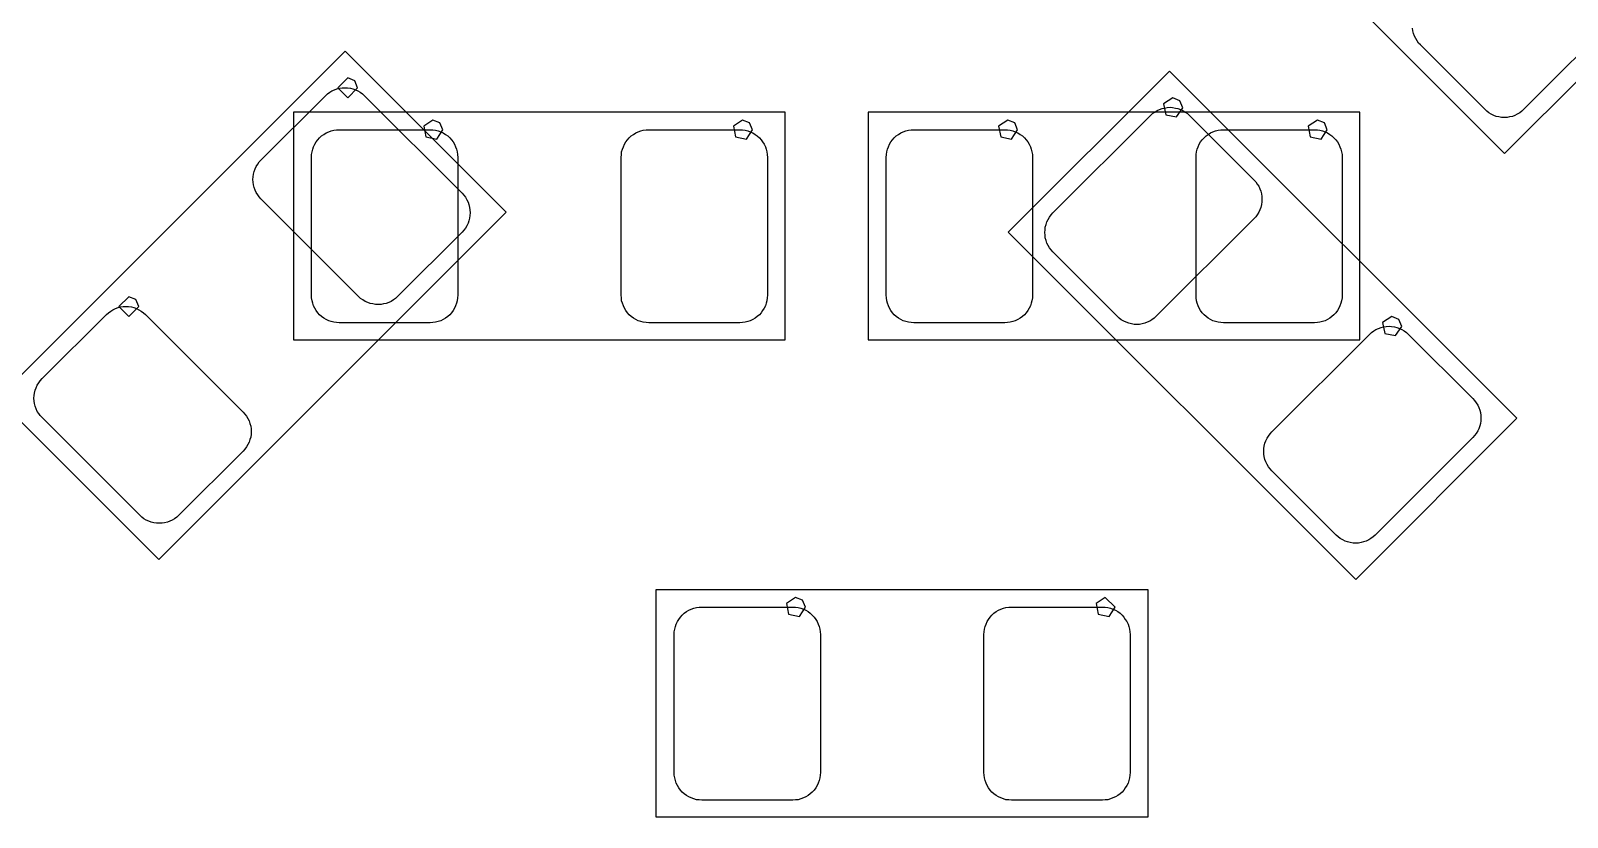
# Model space of a CAD drawing. Extents: x 114 to 258, y 8 to 198.
# Drawn here: x 181.82 to 197.32, y 136.14 to 144.08 of the extents above; entities that cross this region are included whole.
import ezdxf

# ---------------------------------------------------------------- set-up
doc = ezdxf.new("R2010")
doc.units = 0

msp = doc.modelspace()

# ---------------------------------------------------------------- linework, layer by layer
at = {"layer": 'Layer 1', "color": 7}
for points in [[(196.68744, 142.84178), (193.18224, 146.34952)], [(198.31558, 144.46992), (196.68744, 142.84178)], [(197.86854, 144.27434), (196.88302, 143.28882)], [(195.76542, 144.0813), (195.76034, 144.1067)], [(195.7705, 144.05336), (195.76542, 144.0813)], [(195.78066, 144.02796), (195.7705, 144.05336)], [(195.79336, 144.00256), (195.78066, 144.02796)], [(195.80606, 143.9797), (195.79336, 144.00256)], [(195.8213, 143.95684), (195.80606, 143.9797)], [(195.84162, 143.93906), (195.8213, 143.95684)], [(196.48932, 143.28882), (195.84162, 143.93906)], [(181.48046, 140.36782), (184.9882, 143.87556)], [(184.9882, 143.87556), (186.6138, 142.24996)], [(185.015378, 143.605482), (184.915378, 143.505482), (185.015378, 143.405482), (185.115378, 143.505482), (185.086089, 143.576193), (185.015378, 143.605482), (185.015378, 143.605482)], [(191.6811, 142.0493), (193.3067, 143.6749)], [(193.3067, 143.6749), (196.81444, 140.1697)], [(184.79008, 143.42598), (184.8104, 143.44376)], [(184.8104, 143.44376), (184.83326, 143.46154)], [(184.83326, 143.46154), (184.85612, 143.47424)], [(184.85612, 143.47424), (184.88152, 143.48694)], [(184.88152, 143.48694), (184.90692, 143.4971)], [(184.90692, 143.4971), (184.93232, 143.50218)], [(184.93232, 143.50218), (184.96026, 143.50726)], [(184.96026, 143.50726), (184.9882, 143.50726)], [(184.9882, 143.50726), (185.0136, 143.50726)], [(185.0136, 143.50726), (185.04154, 143.50218)], [(185.04154, 143.50218), (185.06694, 143.4971)], [(185.06694, 143.4971), (185.09234, 143.48694)], [(185.09234, 143.48694), (185.11774, 143.47424)], [(185.11774, 143.47424), (185.1406, 143.46154)], [(185.1406, 143.46154), (185.16346, 143.44376)], [(185.16346, 143.44376), (185.18378, 143.42598)], [(184.13984, 142.77574), (184.79008, 143.42598)], [(185.18378, 143.42598), (186.1693, 142.44046)], [(193.18224, 143.27612), (193.20764, 143.28628)], [(193.20764, 143.28628), (193.23304, 143.29644)], [(193.23304, 143.29644), (193.25844, 143.30152)], [(193.341752, 143.40533), (193.249364, 143.343598), (193.271041, 143.234619), (193.38002, 143.212942), (193.441752, 143.30533), (193.412463, 143.376041), (193.341752, 143.40533), (193.341752, 143.40533)], [(193.25844, 143.30152), (193.28638, 143.3066)], [(193.28638, 143.3066), (193.31432, 143.30914)], [(193.31432, 143.30914), (193.33972, 143.3066)], [(193.33972, 143.3066), (193.36766, 143.30152)], [(193.36766, 143.30152), (193.39306, 143.29644)], [(193.39306, 143.29644), (193.41846, 143.28628)], [(193.41846, 143.28628), (193.44386, 143.27612)], [(196.50964, 143.27104), (196.48932, 143.28882)], [(196.88302, 143.28882), (196.8627, 143.27104)], [(189.42812, 143.25834), (184.4675, 143.25834)], [(184.4675, 143.25834), (184.4675, 140.95964)], [(185.875168, 143.180032), (185.78278, 143.1183), (185.804457, 143.009321), (185.913436, 142.987644), (185.975168, 143.080032), (185.945879, 143.150743), (185.875168, 143.180032), (185.875168, 143.180032)], [(189.000384, 143.180032), (188.907996, 143.1183), (188.929673, 143.009321), (189.038652, 142.987644), (189.100384, 143.080032), (189.071095, 143.150743), (189.000384, 143.180032), (189.000384, 143.180032)], [(189.42812, 140.95964), (189.42812, 143.25834)], [(195.22948, 143.25834), (190.26886, 143.25834)], [(190.26886, 143.25834), (190.26886, 140.95964)], [(191.675258, 143.180032), (191.58287, 143.1183), (191.604547, 143.009321), (191.713526, 142.987644), (191.775258, 143.080032), (191.745969, 143.150743), (191.675258, 143.180032), (191.675258, 143.180032)], [(192.13068, 142.24234), (193.1162, 143.22532)], [(193.1162, 143.22532), (193.13652, 143.24564)], [(193.13652, 143.24564), (193.15938, 143.26088)], [(193.15938, 143.26088), (193.18224, 143.27612)], [(193.44386, 143.27612), (193.46672, 143.26088)], [(193.46672, 143.26088), (193.48958, 143.24564)], [(193.48958, 143.24564), (193.5099, 143.22532)], [(193.5099, 143.22532), (194.16014, 142.57762)], [(194.80022, 143.180032), (194.707832, 143.1183), (194.729509, 143.009321), (194.838488, 142.987644), (194.90022, 143.080032), (194.870931, 143.150743), (194.80022, 143.180032), (194.80022, 143.180032)], [(195.22948, 140.95964), (195.22948, 143.25834)], [(196.5325, 143.25326), (196.50964, 143.27104)], [(196.55536, 143.24056), (196.5325, 143.25326)], [(196.58076, 143.22786), (196.55536, 143.24056)], [(196.60616, 143.2177), (196.58076, 143.22786)], [(196.63156, 143.21262), (196.60616, 143.2177)], [(196.6595, 143.20754), (196.63156, 143.21262)], [(196.68744, 143.20754), (196.6595, 143.20754)], [(196.71538, 143.20754), (196.68744, 143.20754)], [(196.74078, 143.21262), (196.71538, 143.20754)], [(196.76872, 143.2177), (196.74078, 143.21262)], [(196.79412, 143.22786), (196.76872, 143.2177)], [(196.81698, 143.24056), (196.79412, 143.22786)], [(196.84238, 143.25326), (196.81698, 143.24056)], [(196.8627, 143.27104), (196.84238, 143.25326)], [(184.6961, 142.95862), (184.71388, 142.98148)], [(184.71388, 142.98148), (184.73166, 143.0018)], [(184.73166, 143.0018), (184.75198, 143.01958)], [(184.75198, 143.01958), (184.77484, 143.03482)], [(184.77484, 143.03482), (184.7977, 143.05006)], [(184.7977, 143.05006), (184.8231, 143.06022)], [(184.8231, 143.06022), (184.8485, 143.07038)], [(184.8485, 143.07038), (184.8739, 143.078)], [(184.8739, 143.078), (184.90184, 143.08054)], [(184.90184, 143.08054), (184.92724, 143.08308)], [(184.92724, 143.08308), (185.84672, 143.08308)], [(185.84672, 143.08308), (185.87466, 143.08054)], [(185.87466, 143.08054), (185.90006, 143.078)], [(185.90006, 143.078), (185.928, 143.07038)], [(185.928, 143.07038), (185.9534, 143.06022)], [(185.9534, 143.06022), (185.9788, 143.05006)], [(185.9788, 143.05006), (186.00166, 143.03482)], [(186.00166, 143.03482), (186.02452, 143.01958)], [(186.02452, 143.01958), (186.04484, 143.0018)], [(186.04484, 143.0018), (186.06262, 142.98148)], [(186.06262, 142.98148), (186.07786, 142.95862)], [(187.82284, 142.95862), (187.83808, 142.98148)], [(187.83808, 142.98148), (187.85586, 143.0018)], [(187.85586, 143.0018), (187.87618, 143.01958)], [(187.87618, 143.01958), (187.89904, 143.03482)], [(187.89904, 143.03482), (187.9219, 143.05006)], [(187.9219, 143.05006), (187.9473, 143.06022)], [(187.9473, 143.06022), (187.9727, 143.07038)], [(187.9727, 143.07038), (187.9981, 143.078)], [(187.9981, 143.078), (188.02604, 143.08054)], [(188.02604, 143.08054), (188.05398, 143.08308)], [(188.05398, 143.08308), (188.97092, 143.08308)], [(188.97092, 143.08308), (188.99886, 143.08054)], [(188.99886, 143.08054), (189.0268, 143.078)], [(189.0268, 143.078), (189.0522, 143.07038)], [(189.0522, 143.07038), (189.0776, 143.06022)], [(189.0776, 143.06022), (189.103, 143.05006)], [(189.103, 143.05006), (189.12586, 143.03482)], [(189.12586, 143.03482), (189.14872, 143.01958)], [(189.14872, 143.01958), (189.16904, 143.0018)], [(189.16904, 143.0018), (189.18682, 142.98148)], [(189.18682, 142.98148), (189.20206, 142.95862)], [(190.49746, 142.95862), (190.5127, 142.98148)], [(190.5127, 142.98148), (190.53048, 143.0018)], [(190.53048, 143.0018), (190.5508, 143.01958)], [(190.5508, 143.01958), (190.57366, 143.03482)], [(190.57366, 143.03482), (190.59652, 143.05006)], [(190.59652, 143.05006), (190.62192, 143.06022)], [(190.62192, 143.06022), (190.64732, 143.07038)], [(190.64732, 143.07038), (190.67526, 143.078)], [(190.67526, 143.078), (190.70066, 143.08054)], [(190.70066, 143.08054), (190.7286, 143.08308)], [(190.7286, 143.08308), (191.64808, 143.08308)], [(191.64808, 143.08308), (191.67348, 143.08054)], [(191.67348, 143.08054), (191.70142, 143.078)], [(191.70142, 143.078), (191.72682, 143.07038)], [(191.72682, 143.07038), (191.75222, 143.06022)], [(191.75222, 143.06022), (191.77762, 143.05006)], [(191.77762, 143.05006), (191.80048, 143.03482)], [(191.80048, 143.03482), (191.82334, 143.01958)], [(191.82334, 143.01958), (191.84366, 143.0018)], [(191.84366, 143.0018), (191.86144, 142.98148)], [(191.86144, 142.98148), (191.87922, 142.95862)], [(193.62166, 142.95862), (193.63944, 142.98148)], [(193.63944, 142.98148), (193.65722, 143.0018)], [(193.65722, 143.0018), (193.67754, 143.01958)], [(193.67754, 143.01958), (193.69786, 143.03482)], [(193.69786, 143.03482), (193.72326, 143.05006)], [(193.72326, 143.05006), (193.74612, 143.06022)], [(193.74612, 143.06022), (193.77152, 143.07038)], [(193.77152, 143.07038), (193.79946, 143.078)], [(193.79946, 143.078), (193.8274, 143.08054)], [(193.8274, 143.08054), (193.8528, 143.08308)], [(193.8528, 143.08308), (194.77228, 143.08308)], [(194.77228, 143.08308), (194.80022, 143.08054)], [(194.80022, 143.08054), (194.82562, 143.078)], [(194.82562, 143.078), (194.85356, 143.07038)], [(194.85356, 143.07038), (194.87896, 143.06022)], [(194.87896, 143.06022), (194.90182, 143.05006)], [(194.90182, 143.05006), (194.92722, 143.03482)], [(194.92722, 143.03482), (194.94754, 143.01958)], [(194.94754, 143.01958), (194.96786, 143.0018)], [(194.96786, 143.0018), (194.98818, 142.98148)], [(194.98818, 142.98148), (195.00342, 142.95862)], [(184.65038, 142.83162), (184.65546, 142.85956)], [(184.65038, 142.80368), (184.65038, 142.83162)], [(184.65546, 142.85956), (184.66308, 142.88496)], [(184.66308, 142.88496), (184.6707, 142.91036)], [(184.6707, 142.91036), (184.6834, 142.93576)], [(184.6834, 142.93576), (184.6961, 142.95862)], [(186.07786, 142.95862), (186.0931, 142.93576)], [(186.0931, 142.93576), (186.10326, 142.91036)], [(186.10326, 142.91036), (186.11342, 142.88496)], [(186.11342, 142.88496), (186.12104, 142.85956)], [(186.12104, 142.85956), (186.12358, 142.83162)], [(186.12358, 142.83162), (186.12612, 142.80368)], [(187.77458, 142.80368), (187.77712, 142.83162)], [(187.77712, 142.83162), (187.77966, 142.85956)], [(187.77966, 142.85956), (187.78728, 142.88496)], [(187.78728, 142.88496), (187.79744, 142.91036)], [(187.79744, 142.91036), (187.8076, 142.93576)], [(187.8076, 142.93576), (187.82284, 142.95862)], [(189.20206, 142.95862), (189.2173, 142.93576)], [(189.2173, 142.93576), (189.23, 142.91036)], [(189.23, 142.91036), (189.23762, 142.88496)], [(189.23762, 142.88496), (189.24524, 142.85956)], [(189.24524, 142.85956), (189.24778, 142.83162)], [(189.24778, 142.83162), (189.25032, 142.80368)], [(190.4492, 142.80368), (190.45174, 142.83162)], [(190.45174, 142.83162), (190.45428, 142.85956)], [(190.45428, 142.85956), (190.4619, 142.88496)], [(190.4619, 142.88496), (190.47206, 142.91036)], [(190.47206, 142.91036), (190.48222, 142.93576)], [(190.48222, 142.93576), (190.49746, 142.95862)], [(191.87922, 142.95862), (191.89192, 142.93576)], [(191.89192, 142.93576), (191.90462, 142.91036)], [(191.90462, 142.91036), (191.91224, 142.88496)], [(191.91224, 142.88496), (191.91986, 142.85956)], [(191.91986, 142.85956), (191.92494, 142.83162)], [(191.92494, 142.83162), (191.92494, 142.80368)], [(193.57594, 142.83162), (193.58102, 142.85956)], [(193.57594, 142.80368), (193.57594, 142.83162)], [(193.58102, 142.85956), (193.5861, 142.88496)], [(193.5861, 142.88496), (193.59626, 142.91036)], [(193.59626, 142.91036), (193.60896, 142.93576)], [(193.60896, 142.93576), (193.62166, 142.95862)], [(195.00342, 142.95862), (195.01612, 142.93576)], [(195.01612, 142.93576), (195.02882, 142.91036)], [(195.02882, 142.91036), (195.03898, 142.88496)], [(195.03898, 142.88496), (195.04406, 142.85956)], [(195.04406, 142.85956), (195.04914, 142.83162)], [(195.04914, 142.83162), (195.04914, 142.80368)], [(184.06364, 142.6335), (184.07126, 142.66144)], [(184.07126, 142.66144), (184.08142, 142.68684)], [(184.08142, 142.68684), (184.09158, 142.71224)], [(184.09158, 142.71224), (184.10682, 142.7351)], [(184.10682, 142.7351), (184.12206, 142.75796)], [(184.12206, 142.75796), (184.13984, 142.77574)], [(184.65038, 141.41176), (184.65038, 142.80368)], [(186.12612, 142.80368), (186.12612, 141.41176)], [(187.77458, 141.41176), (187.77458, 142.80368)], [(189.25032, 142.80368), (189.25032, 141.41176)], [(190.4492, 141.41176), (190.4492, 142.80368)], [(191.92494, 142.80368), (191.92494, 141.41176)], [(193.57594, 141.41176), (193.57594, 142.80368)], [(195.04914, 142.80368), (195.04914, 141.41176)], [(184.05856, 142.58016), (184.0611, 142.6081)], [(184.0611, 142.55222), (184.05856, 142.58016)], [(184.0611, 142.6081), (184.06364, 142.6335)], [(184.06364, 142.52682), (184.0611, 142.55222)], [(184.07126, 142.49888), (184.06364, 142.52682)], [(194.16014, 142.57762), (194.17792, 142.5573)], [(194.17792, 142.5573), (194.19316, 142.53444)], [(194.19316, 142.53444), (194.2084, 142.51158)], [(194.2084, 142.51158), (194.21856, 142.48618)], [(184.08142, 142.47348), (184.07126, 142.49888)], [(184.09158, 142.44808), (184.08142, 142.47348)], [(184.10682, 142.42522), (184.09158, 142.44808)], [(184.12206, 142.4049), (184.10682, 142.42522)], [(184.13984, 142.38458), (184.12206, 142.4049)], [(185.12536, 141.39906), (184.13984, 142.38458)], [(186.1693, 142.44046), (186.18708, 142.42014)], [(186.18708, 142.42014), (186.20486, 142.39982)], [(186.20486, 142.39982), (186.21756, 142.37442)], [(186.21756, 142.37442), (186.23026, 142.35156)], [(186.23026, 142.35156), (186.23788, 142.32616)], [(194.21856, 142.48618), (194.22872, 142.46078)], [(194.22872, 142.46078), (194.23634, 142.43538)], [(194.23634, 142.43538), (194.23888, 142.40744)], [(194.23888, 142.3541), (194.23634, 142.32616)], [(194.23888, 142.40744), (194.24142, 142.3795)], [(194.24142, 142.3795), (194.23888, 142.3541)], [(186.6138, 142.24996), (183.1086, 138.74222)], [(186.23788, 142.32616), (186.2455, 142.29822)], [(186.2455, 142.29822), (186.24804, 142.27282)], [(186.24804, 142.21694), (186.2455, 142.189)], [(186.24804, 142.27282), (186.25058, 142.24488)], [(186.25058, 142.24488), (186.24804, 142.21694)], [(192.08242, 142.1763), (192.09766, 142.19916)], [(192.09766, 142.19916), (192.1129, 142.22202)], [(192.1129, 142.22202), (192.13068, 142.24234)], [(194.17792, 142.20424), (194.16014, 142.18392)], [(194.19316, 142.22456), (194.17792, 142.20424)], [(194.2084, 142.24996), (194.19316, 142.22456)], [(194.21856, 142.27282), (194.2084, 142.24996)], [(194.22872, 142.29822), (194.21856, 142.27282)], [(194.23634, 142.32616), (194.22872, 142.29822)], [(186.1693, 142.04676), (185.51906, 141.39906)], [(186.18708, 142.06708), (186.1693, 142.04676)], [(186.20486, 142.08994), (186.18708, 142.06708)], [(186.21756, 142.1128), (186.20486, 142.08994)], [(186.23026, 142.1382), (186.21756, 142.1128)], [(186.23788, 142.1636), (186.23026, 142.1382)], [(186.2455, 142.189), (186.23788, 142.1636)], [(195.18884, 138.54156), (191.6811, 142.0493)], [(192.0494, 142.04422), (192.05194, 142.07216)], [(192.05194, 142.01628), (192.0494, 142.04422)], [(192.05194, 142.07216), (192.05448, 142.09756)], [(192.05448, 142.09756), (192.0621, 142.1255)], [(192.0621, 142.1255), (192.06972, 142.1509)], [(192.06972, 142.1509), (192.08242, 142.1763)], [(194.16014, 142.18392), (193.17462, 141.1984)], [(192.05448, 141.99088), (192.05194, 142.01628)], [(192.0621, 141.96294), (192.05448, 141.99088)], [(192.06972, 141.93754), (192.0621, 141.96294)], [(192.08242, 141.91214), (192.06972, 141.93754)], [(192.09766, 141.88928), (192.08242, 141.91214)], [(192.1129, 141.86896), (192.09766, 141.88928)], [(192.13068, 141.84864), (192.1129, 141.86896)], [(192.78092, 141.1984), (192.13068, 141.84864)], [(182.62346, 141.25174), (182.64632, 141.26444)], [(182.64632, 141.26444), (182.67172, 141.27714)], [(182.67172, 141.27714), (182.69712, 141.2873)], [(182.69712, 141.2873), (182.72252, 141.29238)], [(182.805832, 141.395682), (182.705832, 141.295682), (182.805832, 141.195682), (182.905832, 141.295682), (182.876543, 141.366393), (182.805832, 141.395682), (182.805832, 141.395682)], [(182.72252, 141.29238), (182.75046, 141.29746)], [(182.75046, 141.29746), (182.7784, 141.29746)], [(182.7784, 141.29746), (182.8038, 141.29746)], [(182.8038, 141.29746), (182.83174, 141.29238)], [(182.83174, 141.29238), (182.85714, 141.2873)], [(182.85714, 141.2873), (182.88508, 141.27714)], [(182.88508, 141.27714), (182.90794, 141.26444)], [(182.90794, 141.26444), (182.9308, 141.25174)], [(184.65038, 141.38382), (184.65038, 141.41176)], [(184.65546, 141.35588), (184.65038, 141.38382)], [(184.66308, 141.33048), (184.65546, 141.35588)], [(184.6707, 141.30508), (184.66308, 141.33048)], [(184.6834, 141.27968), (184.6707, 141.30508)], [(184.6961, 141.25682), (184.6834, 141.27968)], [(185.14568, 141.37874), (185.12536, 141.39906)], [(185.16854, 141.3635), (185.14568, 141.37874)], [(185.1914, 141.34826), (185.16854, 141.3635)], [(185.2168, 141.3381), (185.1914, 141.34826)], [(185.2422, 141.32794), (185.2168, 141.3381)], [(185.2676, 141.32286), (185.2422, 141.32794)], [(185.29554, 141.31778), (185.2676, 141.32286)], [(185.32348, 141.31778), (185.29554, 141.31778)], [(185.35142, 141.31778), (185.32348, 141.31778)], [(185.37682, 141.32286), (185.35142, 141.31778)], [(185.40476, 141.32794), (185.37682, 141.32286)], [(185.43016, 141.3381), (185.40476, 141.32794)], [(185.45302, 141.34826), (185.43016, 141.3381)], [(185.47842, 141.3635), (185.45302, 141.34826)], [(185.49874, 141.37874), (185.47842, 141.3635)], [(185.51906, 141.39906), (185.49874, 141.37874)], [(186.0931, 141.27968), (186.07786, 141.25682)], [(186.10326, 141.30508), (186.0931, 141.27968)], [(186.11342, 141.33048), (186.10326, 141.30508)], [(186.12104, 141.35588), (186.11342, 141.33048)], [(186.12358, 141.38382), (186.12104, 141.35588)], [(186.12612, 141.41176), (186.12358, 141.38382)], [(187.77712, 141.38382), (187.77458, 141.41176)], [(187.77966, 141.35588), (187.77712, 141.38382)], [(187.78728, 141.33048), (187.77966, 141.35588)], [(187.79744, 141.30508), (187.78728, 141.33048)], [(187.8076, 141.27968), (187.79744, 141.30508)], [(187.82284, 141.25682), (187.8076, 141.27968)], [(189.2173, 141.27968), (189.20206, 141.25682)], [(189.23, 141.30508), (189.2173, 141.27968)], [(189.23762, 141.33048), (189.23, 141.30508)], [(189.24524, 141.35588), (189.23762, 141.33048)], [(189.24778, 141.38382), (189.24524, 141.35588)], [(189.25032, 141.41176), (189.24778, 141.38382)], [(190.45174, 141.38382), (190.4492, 141.41176)], [(190.45428, 141.35588), (190.45174, 141.38382)], [(190.4619, 141.33048), (190.45428, 141.35588)], [(190.47206, 141.30508), (190.4619, 141.33048)], [(190.48222, 141.27968), (190.47206, 141.30508)], [(190.49746, 141.25682), (190.48222, 141.27968)], [(191.89192, 141.27968), (191.87922, 141.25682)], [(191.90462, 141.30508), (191.89192, 141.27968)], [(191.91224, 141.33048), (191.90462, 141.30508)], [(191.91986, 141.35588), (191.91224, 141.33048)], [(191.92494, 141.38382), (191.91986, 141.35588)], [(191.92494, 141.41176), (191.92494, 141.38382)], [(193.57594, 141.38382), (193.57594, 141.41176)], [(193.58102, 141.35588), (193.57594, 141.38382)], [(193.5861, 141.33048), (193.58102, 141.35588)], [(193.59626, 141.30508), (193.5861, 141.33048)], [(193.60896, 141.27968), (193.59626, 141.30508)], [(193.62166, 141.25682), (193.60896, 141.27968)], [(195.01612, 141.27968), (195.00342, 141.25682)], [(195.02882, 141.30508), (195.01612, 141.27968)], [(195.03898, 141.33048), (195.02882, 141.30508)], [(195.04406, 141.35588), (195.03898, 141.33048)], [(195.04914, 141.38382), (195.04406, 141.35588)], [(195.04914, 141.41176), (195.04914, 141.38382)], [(181.93004, 140.56848), (182.58028, 141.21618)], [(182.58028, 141.21618), (182.6006, 141.23396)], [(182.6006, 141.23396), (182.62346, 141.25174)], [(182.9308, 141.25174), (182.95366, 141.23396)], [(182.95366, 141.23396), (182.97398, 141.21618)], [(182.97398, 141.21618), (183.9595, 140.23066)], [(184.71388, 141.23396), (184.6961, 141.25682)], [(184.73166, 141.21364), (184.71388, 141.23396)], [(184.75198, 141.19586), (184.73166, 141.21364)], [(184.77484, 141.17808), (184.75198, 141.19586)], [(184.7977, 141.16538), (184.77484, 141.17808)], [(184.8231, 141.15268), (184.7977, 141.16538)], [(184.8485, 141.14506), (184.8231, 141.15268)], [(184.8739, 141.13744), (184.8485, 141.14506)], [(184.90184, 141.1349), (184.8739, 141.13744)], [(184.92724, 141.13236), (184.90184, 141.1349)], [(185.84672, 141.13236), (184.92724, 141.13236)], [(185.87466, 141.1349), (185.84672, 141.13236)], [(185.90006, 141.13744), (185.87466, 141.1349)], [(185.928, 141.14506), (185.90006, 141.13744)], [(185.9534, 141.15268), (185.928, 141.14506)], [(185.9788, 141.16538), (185.9534, 141.15268)], [(186.00166, 141.17808), (185.9788, 141.16538)], [(186.02452, 141.19586), (186.00166, 141.17808)], [(186.04484, 141.21364), (186.02452, 141.19586)], [(186.06262, 141.23396), (186.04484, 141.21364)], [(186.07786, 141.25682), (186.06262, 141.23396)], [(187.83808, 141.23396), (187.82284, 141.25682)], [(187.85586, 141.21364), (187.83808, 141.23396)], [(187.87618, 141.19586), (187.85586, 141.21364)], [(187.89904, 141.17808), (187.87618, 141.19586)], [(187.9219, 141.16538), (187.89904, 141.17808)], [(187.9473, 141.15268), (187.9219, 141.16538)], [(187.9727, 141.14506), (187.9473, 141.15268)], [(187.9981, 141.13744), (187.9727, 141.14506)], [(188.02604, 141.1349), (187.9981, 141.13744)], [(188.05398, 141.13236), (188.02604, 141.1349)], [(188.97092, 141.13236), (188.05398, 141.13236)], [(188.99886, 141.1349), (188.97092, 141.13236)], [(189.0268, 141.13744), (188.99886, 141.1349)], [(189.0522, 141.14506), (189.0268, 141.13744)], [(189.0776, 141.15268), (189.0522, 141.14506)], [(189.103, 141.16538), (189.0776, 141.15268)], [(189.12586, 141.17808), (189.103, 141.16538)], [(189.14872, 141.19586), (189.12586, 141.17808)], [(189.16904, 141.21364), (189.14872, 141.19586)], [(189.18682, 141.23396), (189.16904, 141.21364)], [(189.20206, 141.25682), (189.18682, 141.23396)], [(190.5127, 141.23396), (190.49746, 141.25682)], [(190.53048, 141.21364), (190.5127, 141.23396)], [(190.5508, 141.19586), (190.53048, 141.21364)], [(190.57366, 141.17808), (190.5508, 141.19586)], [(190.59652, 141.16538), (190.57366, 141.17808)], [(190.62192, 141.15268), (190.59652, 141.16538)], [(190.64732, 141.14506), (190.62192, 141.15268)], [(190.67526, 141.13744), (190.64732, 141.14506)], [(190.70066, 141.1349), (190.67526, 141.13744)], [(190.7286, 141.13236), (190.70066, 141.1349)], [(191.64808, 141.13236), (190.7286, 141.13236)], [(191.67348, 141.1349), (191.64808, 141.13236)], [(191.70142, 141.13744), (191.67348, 141.1349)], [(191.72682, 141.14506), (191.70142, 141.13744)], [(191.75222, 141.15268), (191.72682, 141.14506)], [(191.77762, 141.16538), (191.75222, 141.15268)], [(191.80048, 141.17808), (191.77762, 141.16538)], [(191.82334, 141.19586), (191.80048, 141.17808)], [(191.84366, 141.21364), (191.82334, 141.19586)], [(191.86144, 141.23396), (191.84366, 141.21364)], [(191.87922, 141.25682), (191.86144, 141.23396)], [(192.80124, 141.18062), (192.78092, 141.1984)], [(192.82156, 141.16284), (192.80124, 141.18062)], [(192.84696, 141.15014), (192.82156, 141.16284)], [(192.86982, 141.13744), (192.84696, 141.15014)], [(192.89776, 141.12982), (192.86982, 141.13744)], [(192.92316, 141.1222), (192.89776, 141.12982)], [(192.9511, 141.11712), (192.92316, 141.1222)], [(192.9765, 141.11712), (192.9511, 141.11712)], [(193.00444, 141.11712), (192.9765, 141.11712)], [(193.03238, 141.1222), (193.00444, 141.11712)], [(193.05778, 141.12982), (193.03238, 141.1222)], [(193.08318, 141.13744), (193.05778, 141.12982)], [(193.10858, 141.15014), (193.08318, 141.13744)], [(193.13144, 141.16284), (193.10858, 141.15014)], [(193.1543, 141.18062), (193.13144, 141.16284)], [(193.17462, 141.1984), (193.1543, 141.18062)], [(193.63944, 141.23396), (193.62166, 141.25682)], [(193.65722, 141.21364), (193.63944, 141.23396)], [(193.67754, 141.19586), (193.65722, 141.21364)], [(193.69786, 141.17808), (193.67754, 141.19586)], [(193.72326, 141.16538), (193.69786, 141.17808)], [(193.74612, 141.15268), (193.72326, 141.16538)], [(193.77152, 141.14506), (193.74612, 141.15268)], [(193.79946, 141.13744), (193.77152, 141.14506)], [(193.8274, 141.1349), (193.79946, 141.13744)], [(193.8528, 141.13236), (193.8274, 141.1349)], [(194.77228, 141.13236), (193.8528, 141.13236)], [(194.80022, 141.1349), (194.77228, 141.13236)], [(194.82562, 141.13744), (194.80022, 141.1349)], [(194.85356, 141.14506), (194.82562, 141.13744)], [(194.87896, 141.15268), (194.85356, 141.14506)], [(194.90182, 141.16538), (194.87896, 141.15268)], [(194.92722, 141.17808), (194.90182, 141.16538)], [(194.94754, 141.19586), (194.92722, 141.17808)], [(194.96786, 141.21364), (194.94754, 141.19586)], [(194.98818, 141.23396), (194.96786, 141.21364)], [(195.00342, 141.25682), (194.98818, 141.23396)], [(195.551298, 141.195784), (195.45891, 141.134052), (195.480587, 141.025073), (195.589566, 141.003396), (195.651298, 141.095784), (195.622009, 141.166495), (195.551298, 141.195784), (195.551298, 141.195784)], [(184.4675, 140.95964), (189.42812, 140.95964)], [(190.26886, 140.95964), (195.22948, 140.95964)], [(194.34048, 140.03254), (195.326, 141.01552)], [(195.326, 141.01552), (195.34632, 141.03584)], [(195.34632, 141.03584), (195.36918, 141.05108)], [(195.36918, 141.05108), (195.39204, 141.06632)], [(195.39204, 141.06632), (195.41744, 141.07648)], [(195.41744, 141.07648), (195.44284, 141.08664)], [(195.44284, 141.08664), (195.46824, 141.09172)], [(195.46824, 141.09172), (195.49618, 141.0968)], [(195.49618, 141.0968), (195.52412, 141.09934)], [(195.52412, 141.09934), (195.54952, 141.0968)], [(195.54952, 141.0968), (195.57746, 141.09172)], [(195.57746, 141.09172), (195.60286, 141.08664)], [(195.60286, 141.08664), (195.62826, 141.07648)], [(195.62826, 141.07648), (195.65366, 141.06632)], [(195.65366, 141.06632), (195.67652, 141.05108)], [(195.67652, 141.05108), (195.69938, 141.03584)], [(195.69938, 141.03584), (195.7197, 141.01552)], [(195.7197, 141.01552), (196.36994, 140.36782)], [(181.87162, 140.47704), (181.88178, 140.50244)], [(181.88178, 140.50244), (181.89702, 140.5253)], [(181.89702, 140.5253), (181.91226, 140.54816)], [(181.91226, 140.54816), (181.93004, 140.56848)], [(183.1086, 138.74222), (181.48046, 140.36782)], [(181.84876, 140.37036), (181.8513, 140.3983)], [(181.8513, 140.34242), (181.84876, 140.37036)], [(181.8513, 140.3983), (181.85384, 140.4237)], [(181.85384, 140.31702), (181.8513, 140.34242)], [(181.85384, 140.4237), (181.86146, 140.45164)], [(181.86146, 140.45164), (181.87162, 140.47704)], [(196.36994, 140.36782), (196.38772, 140.3475)], [(196.38772, 140.3475), (196.40296, 140.32464)], [(181.86146, 140.28908), (181.85384, 140.31702)], [(181.87162, 140.26368), (181.86146, 140.28908)], [(181.88178, 140.23828), (181.87162, 140.26368)], [(181.89702, 140.21542), (181.88178, 140.23828)], [(181.91226, 140.1951), (181.89702, 140.21542)], [(181.93004, 140.17478), (181.91226, 140.1951)], [(183.9595, 140.23066), (183.97728, 140.21034)], [(183.97728, 140.21034), (183.99506, 140.19002)], [(183.99506, 140.19002), (184.00776, 140.16462)], [(196.40296, 140.32464), (196.4182, 140.30178)], [(196.4182, 140.30178), (196.42836, 140.27638)], [(196.42836, 140.27638), (196.43852, 140.25098)], [(196.43852, 140.25098), (196.44614, 140.22558)], [(196.44614, 140.22558), (196.44868, 140.19764)], [(196.44868, 140.19764), (196.45122, 140.1697)], [(182.91556, 139.18926), (181.93004, 140.17478)], [(184.00776, 140.16462), (184.02046, 140.14176)], [(184.02046, 140.14176), (184.02808, 140.11636)], [(184.02808, 140.11636), (184.0357, 140.08842)], [(184.0357, 140.08842), (184.04078, 140.06302)], [(184.04078, 140.06302), (184.04078, 140.03508)], [(184.04078, 140.03508), (184.04078, 140.00714)], [(194.3227, 140.01222), (194.34048, 140.03254)], [(196.81444, 140.1697), (195.18884, 138.54156)], [(196.4182, 140.04016), (196.40296, 140.01476)], [(196.42836, 140.06302), (196.4182, 140.04016)], [(196.43852, 140.09096), (196.42836, 140.06302)], [(196.44614, 140.11636), (196.43852, 140.09096)], [(196.44868, 140.1443), (196.44614, 140.11636)], [(196.45122, 140.1697), (196.44868, 140.1443)], [(183.99506, 139.88014), (183.97728, 139.85728)], [(184.00776, 139.903), (183.99506, 139.88014)], [(184.02046, 139.9284), (184.00776, 139.903)], [(184.02808, 139.9538), (184.02046, 139.9284)], [(184.0357, 139.9792), (184.02808, 139.9538)], [(184.04078, 140.00714), (184.0357, 139.9792)], [(194.26174, 139.86236), (194.26428, 139.88776)], [(194.26428, 139.88776), (194.2719, 139.9157)], [(194.2719, 139.9157), (194.27952, 139.9411)], [(194.27952, 139.9411), (194.29222, 139.9665)], [(194.29222, 139.9665), (194.30746, 139.98936)], [(194.30746, 139.98936), (194.3227, 140.01222)], [(196.36994, 139.97412), (195.38442, 138.9886)], [(196.38772, 139.99444), (196.36994, 139.97412)], [(196.40296, 140.01476), (196.38772, 139.99444)], [(183.9595, 139.83696), (183.30926, 139.18926)], [(183.97728, 139.85728), (183.9595, 139.83696)], [(194.2592, 139.83442), (194.26174, 139.86236)], [(194.26174, 139.80648), (194.2592, 139.83442)], [(194.26428, 139.78108), (194.26174, 139.80648)], [(194.2719, 139.75314), (194.26428, 139.78108)], [(194.27952, 139.72774), (194.2719, 139.75314)], [(194.29222, 139.70234), (194.27952, 139.72774)], [(194.30746, 139.67948), (194.29222, 139.70234)], [(194.3227, 139.65916), (194.30746, 139.67948)], [(194.34048, 139.63884), (194.3227, 139.65916)], [(194.99072, 138.9886), (194.34048, 139.63884)], [(182.93588, 139.16894), (182.91556, 139.18926)], [(182.95874, 139.1537), (182.93588, 139.16894)], [(182.9816, 139.141), (182.95874, 139.1537)], [(183.007, 139.1283), (182.9816, 139.141)], [(183.0324, 139.11814), (183.007, 139.1283)], [(183.0578, 139.11306), (183.0324, 139.11814)], [(183.08574, 139.10798), (183.0578, 139.11306)], [(183.11368, 139.10798), (183.08574, 139.10798)], [(183.14162, 139.10798), (183.11368, 139.10798)], [(183.16702, 139.11306), (183.14162, 139.10798)], [(183.19496, 139.11814), (183.16702, 139.11306)], [(183.22036, 139.1283), (183.19496, 139.11814)], [(183.24322, 139.141), (183.22036, 139.1283)], [(183.26862, 139.1537), (183.24322, 139.141)], [(183.28894, 139.16894), (183.26862, 139.1537)], [(183.30926, 139.18926), (183.28894, 139.16894)], [(195.01104, 138.97082), (194.99072, 138.9886)], [(195.03136, 138.95304), (195.01104, 138.97082)], [(195.05676, 138.94034), (195.03136, 138.95304)], [(195.07962, 138.92764), (195.05676, 138.94034)], [(195.31838, 138.94034), (195.29298, 138.92764)], [(195.34124, 138.95304), (195.31838, 138.94034)], [(195.3641, 138.97082), (195.34124, 138.95304)], [(195.38442, 138.9886), (195.3641, 138.97082)], [(195.10502, 138.92002), (195.07962, 138.92764)], [(195.13296, 138.9124), (195.10502, 138.92002)], [(195.1609, 138.90732), (195.13296, 138.9124)], [(195.1863, 138.90732), (195.1609, 138.90732)], [(195.21424, 138.90732), (195.1863, 138.90732)], [(195.24218, 138.9124), (195.21424, 138.90732)], [(195.26758, 138.92002), (195.24218, 138.9124)], [(195.29298, 138.92764), (195.26758, 138.92002)], [(188.12764, 136.13872), (188.12764, 138.43996)], [(188.12764, 138.43996), (193.08826, 138.43996)], [(189.535308, 138.359874), (189.44292, 138.298142), (189.464597, 138.189163), (189.573576, 138.167486), (189.635308, 138.259874), (189.606019, 138.330585), (189.535308, 138.359874), (189.535308, 138.359874)], [(192.66027, 138.359874), (192.567882, 138.298142), (192.589559, 138.189163), (192.698538, 138.167486), (192.76027, 138.259874), (192.66027, 138.359874), (192.66027, 138.359874)], [(193.08826, 138.43996), (193.08826, 136.13872)], [(188.37402, 138.16056), (188.3918, 138.18088)], [(188.3918, 138.18088), (188.41212, 138.19866)], [(188.41212, 138.19866), (188.43498, 138.21644)], [(188.43498, 138.21644), (188.45784, 138.22914)], [(188.45784, 138.22914), (188.4807, 138.24184)], [(188.4807, 138.24184), (188.50864, 138.24946)], [(188.50864, 138.24946), (188.53404, 138.25708)], [(188.53404, 138.25708), (188.56198, 138.26216)], [(188.56198, 138.26216), (188.58738, 138.26216)], [(188.58738, 138.26216), (189.50686, 138.26216)], [(189.50686, 138.26216), (189.5348, 138.26216)], [(189.5348, 138.26216), (189.5602, 138.25708)], [(189.5602, 138.25708), (189.58814, 138.24946)], [(189.58814, 138.24946), (189.61354, 138.24184)], [(189.61354, 138.24184), (189.63894, 138.22914)], [(189.63894, 138.22914), (189.6618, 138.21644)], [(189.6618, 138.21644), (189.68212, 138.19866)], [(189.68212, 138.19866), (189.70244, 138.18088)], [(189.70244, 138.18088), (189.72276, 138.16056)], [(191.49822, 138.16056), (191.516, 138.18088)], [(191.516, 138.18088), (191.53632, 138.19866)], [(191.53632, 138.19866), (191.55918, 138.21644)], [(191.55918, 138.21644), (191.58204, 138.22914)], [(191.58204, 138.22914), (191.60744, 138.24184)], [(191.60744, 138.24184), (191.63284, 138.24946)], [(191.63284, 138.24946), (191.65824, 138.25708)], [(191.65824, 138.25708), (191.68618, 138.26216)], [(191.68618, 138.26216), (191.71412, 138.26216)], [(191.71412, 138.26216), (192.63106, 138.26216)], [(192.63106, 138.26216), (192.659, 138.26216)], [(192.659, 138.26216), (192.68694, 138.25708)], [(192.68694, 138.25708), (192.71234, 138.24946)], [(192.71234, 138.24946), (192.73774, 138.24184)], [(192.73774, 138.24184), (192.76314, 138.22914)], [(192.76314, 138.22914), (192.786, 138.21644)], [(192.786, 138.21644), (192.80886, 138.19866)], [(192.80886, 138.19866), (192.82918, 138.18088)], [(192.82918, 138.18088), (192.84696, 138.16056)], [(188.31052, 138.0107), (188.3156, 138.03864)], [(188.31052, 137.9853), (188.31052, 138.0107)], [(188.3156, 138.03864), (188.32322, 138.06404)], [(188.32322, 138.06404), (188.33084, 138.08944)], [(188.33084, 138.08944), (188.34354, 138.11484)], [(188.34354, 138.11484), (188.35624, 138.1377)], [(188.35624, 138.1377), (188.37402, 138.16056)], [(189.72276, 138.16056), (189.738, 138.1377)], [(189.738, 138.1377), (189.75324, 138.11484)], [(189.75324, 138.11484), (189.7634, 138.08944)], [(189.7634, 138.08944), (189.77356, 138.06404)], [(189.77356, 138.06404), (189.77864, 138.03864)], [(189.77864, 138.03864), (189.78372, 138.0107)], [(189.78372, 138.0107), (189.78626, 137.9853)], [(191.43472, 137.9853), (191.43726, 138.0107)], [(191.43726, 138.0107), (191.4398, 138.03864)], [(191.4398, 138.03864), (191.44742, 138.06404)], [(191.44742, 138.06404), (191.45758, 138.08944)], [(191.45758, 138.08944), (191.46774, 138.11484)], [(191.46774, 138.11484), (191.48298, 138.1377)], [(191.48298, 138.1377), (191.49822, 138.16056)], [(192.84696, 138.16056), (192.8622, 138.1377)], [(192.8622, 138.1377), (192.87744, 138.11484)], [(192.87744, 138.11484), (192.89014, 138.08944)], [(192.89014, 138.08944), (192.89776, 138.06404)], [(192.89776, 138.06404), (192.90538, 138.03864)], [(192.90538, 138.03864), (192.90792, 138.0107)], [(192.90792, 138.0107), (192.91046, 137.9853)], [(188.31052, 136.59084), (188.31052, 137.9853)], [(189.78626, 137.9853), (189.78626, 136.59084)], [(191.43472, 136.59084), (191.43472, 137.9853)], [(192.91046, 137.9853), (192.91046, 136.59084)], [(188.31052, 136.5629), (188.31052, 136.59084)], [(188.3156, 136.5375), (188.31052, 136.5629)], [(188.32322, 136.50956), (188.3156, 136.5375)], [(188.33084, 136.48416), (188.32322, 136.50956)], [(188.34354, 136.45876), (188.33084, 136.48416)], [(188.35624, 136.4359), (188.34354, 136.45876)], [(189.75324, 136.45876), (189.738, 136.4359)], [(189.7634, 136.48416), (189.75324, 136.45876)], [(189.77356, 136.50956), (189.7634, 136.48416)], [(189.77864, 136.5375), (189.77356, 136.50956)], [(189.78372, 136.5629), (189.77864, 136.5375)], [(189.78626, 136.59084), (189.78372, 136.5629)], [(191.43726, 136.5629), (191.43472, 136.59084)], [(191.4398, 136.5375), (191.43726, 136.5629)], [(191.44742, 136.50956), (191.4398, 136.5375)], [(191.45758, 136.48416), (191.44742, 136.50956)], [(191.46774, 136.45876), (191.45758, 136.48416)], [(191.48298, 136.4359), (191.46774, 136.45876)], [(192.87744, 136.45876), (192.8622, 136.4359)], [(192.89014, 136.48416), (192.87744, 136.45876)], [(192.89776, 136.50956), (192.89014, 136.48416)], [(192.90538, 136.5375), (192.89776, 136.50956)], [(192.90792, 136.5629), (192.90538, 136.5375)], [(192.91046, 136.59084), (192.90792, 136.5629)], [(188.37402, 136.41304), (188.35624, 136.4359)], [(188.3918, 136.39272), (188.37402, 136.41304)], [(188.41212, 136.37494), (188.3918, 136.39272)], [(188.43498, 136.3597), (188.41212, 136.37494)], [(188.45784, 136.34446), (188.43498, 136.3597)], [(188.4807, 136.3343), (188.45784, 136.34446)], [(188.50864, 136.32414), (188.4807, 136.3343)], [(188.53404, 136.31652), (188.50864, 136.32414)], [(188.56198, 136.31398), (188.53404, 136.31652)], [(188.58738, 136.31144), (188.56198, 136.31398)], [(189.50686, 136.31144), (188.58738, 136.31144)], [(189.5348, 136.31398), (189.50686, 136.31144)], [(189.5602, 136.31652), (189.5348, 136.31398)], [(189.58814, 136.32414), (189.5602, 136.31652)], [(189.61354, 136.3343), (189.58814, 136.32414)], [(189.63894, 136.34446), (189.61354, 136.3343)], [(189.6618, 136.3597), (189.63894, 136.34446)], [(189.68212, 136.37494), (189.6618, 136.3597)], [(189.70244, 136.39272), (189.68212, 136.37494)], [(189.72276, 136.41304), (189.70244, 136.39272)], [(189.738, 136.4359), (189.72276, 136.41304)], [(191.49822, 136.41304), (191.48298, 136.4359)], [(191.516, 136.39272), (191.49822, 136.41304)], [(191.53632, 136.37494), (191.516, 136.39272)], [(191.55918, 136.3597), (191.53632, 136.37494)], [(191.58204, 136.34446), (191.55918, 136.3597)], [(191.60744, 136.3343), (191.58204, 136.34446)], [(191.63284, 136.32414), (191.60744, 136.3343)], [(191.65824, 136.31652), (191.63284, 136.32414)], [(191.68618, 136.31398), (191.65824, 136.31652)], [(191.71412, 136.31144), (191.68618, 136.31398)], [(192.63106, 136.31144), (191.71412, 136.31144)], [(192.659, 136.31398), (192.63106, 136.31144)], [(192.68694, 136.31652), (192.659, 136.31398)], [(192.71234, 136.32414), (192.68694, 136.31652)], [(192.73774, 136.3343), (192.71234, 136.32414)], [(192.76314, 136.34446), (192.73774, 136.3343)], [(192.786, 136.3597), (192.76314, 136.34446)], [(192.80886, 136.37494), (192.786, 136.3597)], [(192.82918, 136.39272), (192.80886, 136.37494)], [(192.84696, 136.41304), (192.82918, 136.39272)], [(192.8622, 136.4359), (192.84696, 136.41304)], [(193.08826, 136.13872), (188.12764, 136.13872)]]:
    msp.add_lwpolyline(points, dxfattribs=at)

doc.saveas('drawing.dxf')
